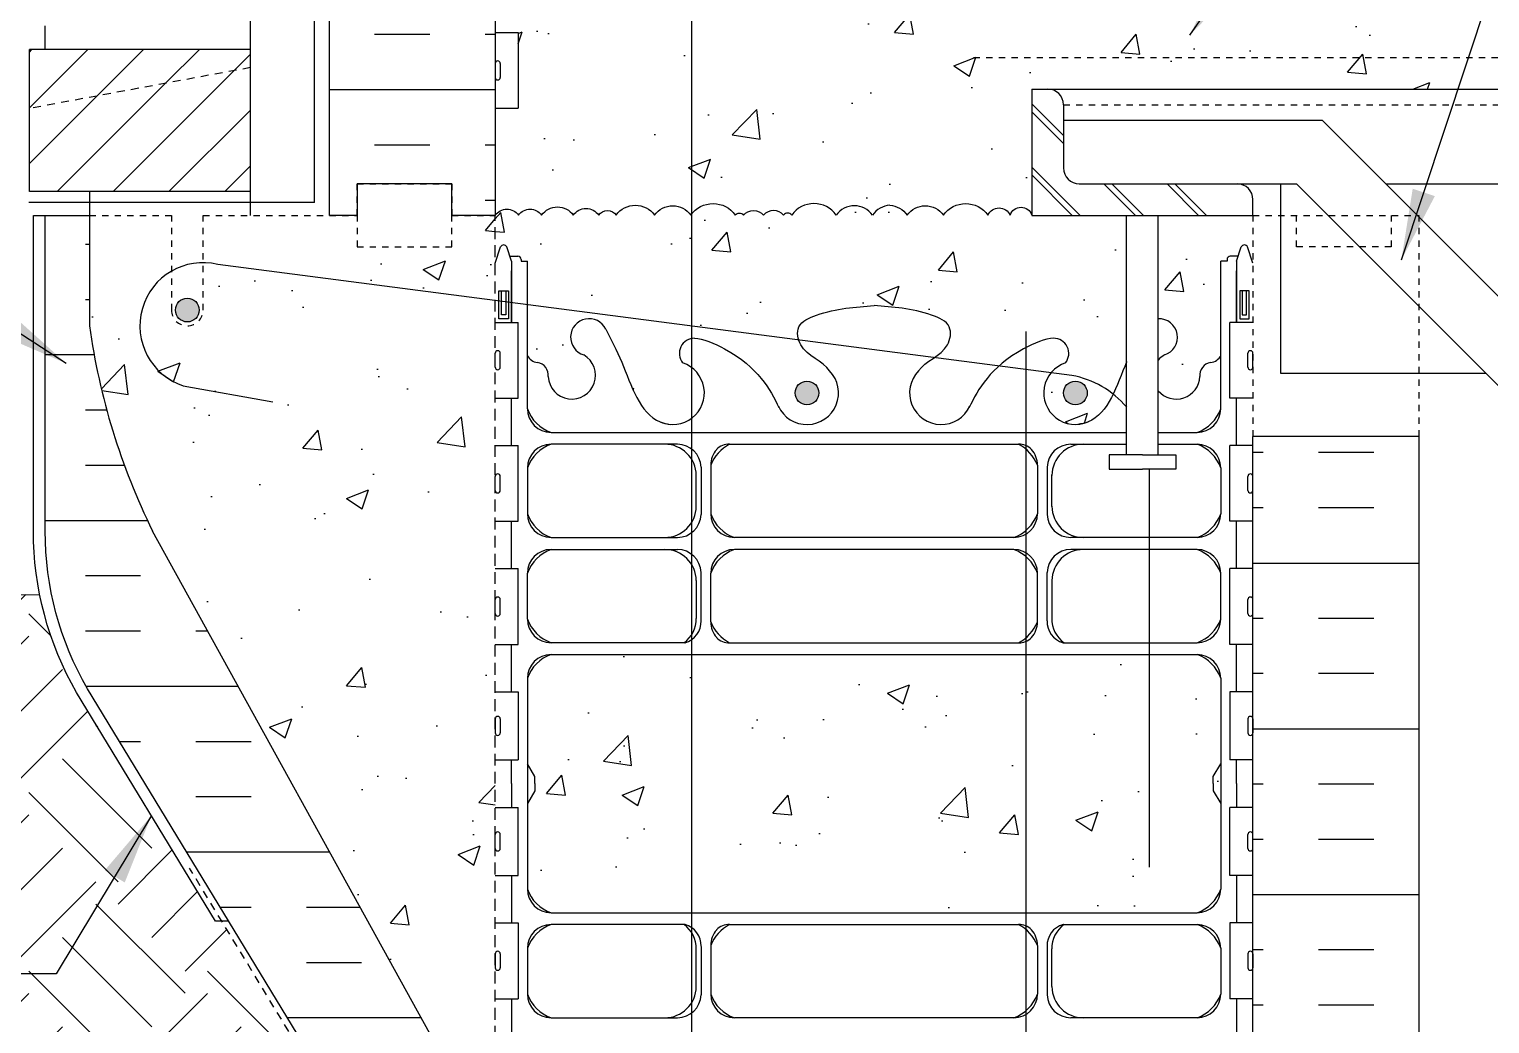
# Model space of a CAD drawing. Header units: inches. Extents: x 56 to 174, y 53 to 139.
# Drawn here: x 128.37 to 151.5, y 93.99 to 109.74 of the extents above; entities that cross this region are included whole.
import ezdxf

# ---------------------------------------------------------------- set-up
doc = ezdxf.new("R2010")
doc.units = ezdxf.units.IN
doc.header["$LTSCALE"] = 0.5
doc.header["$MEASUREMENT"] = 0
doc.linetypes.add('DASHED2', pattern=[0.375, 0.25, -0.125])
doc.linetypes.add('HIDDEN2', pattern=[0.1875, 0.125, -0.0625])
for name, color, linetype in [('HATCH', 12, 'Continuous'), ('Hidden2', 12, 'HIDDEN2'), ('line25', 2, 'Continuous'), ('LINE3', 3, 'Continuous'), ('LINE50', 5, 'Continuous'), ('LINE9', 9, 'Continuous'), ('TEXT', 4, 'Continuous'), ('Web_Edge', 9, 'Continuous')]:
    doc.layers.add(name, color=color, linetype=linetype)
doc.styles.add('DIM', font='romans.shx', dxfattribs={"width": 0.7})
doc.dimstyles.new('ext_12', dxfattribs={"dimscale": 12, "dimtxt": 0.09375, "dimasz": 0.09375, "dimexe": 0.09375, "dimexo": 0.0625, "dimgap": 0.0625, "dimtad": 1, "dimdec": 1, "dimzin": 3, "dimdsep": 46, "dimlunit": 4, "dimtxsty": 'DIM', "dimcen": 0.09, "dimdle": 0.09375, "dimclrt": 4, "dimadec": 0, "dimazin": 0, "dimtfac": 1, "dimtdec": 1, "dimtmove": 2, "dimatfit": 3, "dimfxl": 1, "dimfrac": 2, "dimtolj": 1, "dimtzin": 0, "dimarcsym": 0})
pattern_1 = [(45, (64.6458, -86.0567), (-0.4419417, 0.4419417), [])]

msp = doc.modelspace()

# ---------------------------------------------------------------- hatches: boundary and pattern name
at = {"layer": 'HATCH'}
h = msp.add_hatch(dxfattribs=at)
h.set_pattern_fill('AR-CONC', color=256, scale=0.5)
h.paths.add_polyline_path([(147.753, 133.788), (140.628, 133.788), (139.628, 134.788), (139.628, 132.788), (138.628, 133.788), (135.753, 133.788), (135.753, 130.981, 0.088416), (135.899, 130.883), (135.989, 130.883), (135.989, 130.842, -0.249069), (136.099, 130.634), (136.099, 130.567, -0.414214), (136.037, 130.504), (135.989, 130.504), (135.989, 130.434), (136.094, 130.434, -0.168672), (136.28, 130.285, 0.17445), (136.688, 129.989), (138.268, 129.636, 0.054974), (138.595, 129.6), (141.753, 129.6), (144.911, 129.6, 0.054974), (145.238, 129.636), (146.819, 129.989, 0.17445), (147.226, 130.285, -0.168672), (147.412, 130.434), (147.517, 130.434), (147.517, 130.504), (147.47, 130.504, -0.414214), (147.407, 130.567), (147.407, 130.634, -0.249069), (147.517, 130.842), (147.517, 130.883), (147.607, 130.883, 0.088416), (147.753, 130.981)])
h.paths.add_polyline_path([(144.253, 108.788), (144.503, 108.788), (172.819, 108.788), (172.819, 110.038), (147.753, 110.038), (147.753, 110.198, 0.223776), (147.479, 110.041, 0.520567), (146.904, 110.041, 0.520567), (146.2, 110.041, 0.520567), (146.07, 110.041, 0.458369), (145.753, 110.041, 0.458369), (145.436, 110.041, 0.520567), (145.306, 110.041, 0.520567), (144.602, 110.041, 0.520567), (144.027, 110.041, 0.803885), (143.753, 110.041, 0.458369), (143.436, 110.041, 0.520567), (143.306, 110.041, 0.520567), (142.602, 110.041, 0.520567), (142.027, 110.041, 0.520567), (141.42, 110.041, 0.520567), (141.145, 110.041, 0.520567), (140.74, 110.041, 0.520567), (140.238, 110.041, 0.520567), (139.874, 110.041, 0.516464), (139.505, 110.04, 0.460455), (139.186, 110.041, 0.520567), (139.057, 110.041, 0.520567), (138.353, 110.041, 0.520567), (137.778, 110.041, 0.520567), (137.171, 110.041, 0.520567), (136.895, 110.041, 0.520567), (136.491, 110.041, 0.520567), (135.989, 110.041, 0.31015), (135.753, 110.129), (135.753, 109.683), (136.118, 109.683), (136.118, 108.483), (135.753, 108.483), (135.753, 106.788, -0.518752), (136.123, 106.791, -0.520567), (136.488, 106.791, -0.520567), (136.99, 106.791, -0.520567), (137.394, 106.791, -0.520567), (137.67, 106.791, -0.520567), (138.277, 106.791, -0.520567), (138.852, 106.791, -0.520567), (139.556, 106.791, -0.520567), (139.685, 106.791, -0.458369), (140.003, 106.791, -0.458369), (140.32, 106.791, -0.520567), (140.449, 106.791, -0.520567), (141.154, 106.791, -0.520567), (141.728, 106.791, -0.223776), (142.003, 106.948, -0.223776), (142.277, 106.791, -0.520567), (142.852, 106.791, -0.520567), (143.556, 106.791, -0.655895), (143.907, 106.791, -0.728335), (144.253, 106.791)])
h.paths.add_polyline_path([(135.753, 106.788), (135.066, 106.788), (135.066, 106.288), (133.566, 106.288), (133.566, 106.788), (133.128, 106.788), (131.128, 106.788), (131.128, 105.288, -1), (130.628, 105.288), (130.628, 106.788), (129.328, 106.788), (129.328, 106.788), (129.328, 105.038, 0.079579), (130.328, 101.788), (135.503, 92.413), (135.503, 92.038), (135.753, 92.038)])
h.paths.add_polyline_path([(141.956, 80.788), (141.978, 80.766), (141.978, 80.788), (142.978, 79.788), (147.753, 79.788), (147.753, 82.596, 0.088416), (147.607, 82.693), (147.517, 82.693), (147.517, 82.735, -0.249069), (147.407, 82.942), (147.407, 83.01, -0.414214), (147.47, 83.072), (147.517, 83.072), (147.517, 83.142), (147.412, 83.142, -0.168672), (147.226, 83.292, 0.17445), (146.819, 83.588), (145.238, 83.941, 0.054974), (144.911, 83.977), (141.753, 83.977), (138.595, 83.977, 0.054974), (138.268, 83.941), (136.688, 83.588, 0.17445), (136.28, 83.292, -0.168672), (136.094, 83.142), (135.989, 83.142), (135.989, 83.072), (136.037, 83.072, -0.414214), (136.099, 83.01), (136.099, 82.942, -0.249069), (135.989, 82.735), (135.989, 82.693), (135.899, 82.693, 0.088416), (135.753, 82.596), (135.753, 79.788), (140.978, 79.788), (141.956, 78.811)])
edge = h.paths.add_edge_path()
edge.add_line((147.753, 89.548), (147.674, 89.306))
edge.add_arc((147.618, 89.314), 0.0567, 208.0725, 351.9515, ccw=False)
edge.add_line((147.568, 89.287), (147.519, 89.437))
edge.add_line((147.519, 89.437), (147.393, 89.437))
edge.add_arc((147.393, 89.487), 0.05, 180, 270, ccw=False)
edge.add_line((147.343, 89.487), (147.343, 89.517))
edge.add_line((147.343, 89.517), (147.243, 89.517))
edge.add_line((147.243, 89.517), (147.243, 91.006))
edge.add_arc((147.069, 90.93), 0.19, 23.6297, 81.5172)
edge.add_arc((147.112, 91.318), 0.2, 172.8929, 265.5899, ccw=False)
edge.add_arc((146.539, 91.324), 0.375, 2.9237, 239.8675)
edge.add_arc((146.265, 90.719), 0.293, -151.2645, 73.0731, ccw=False)
edge.add_spline(control_points=[(146.001, 90.591), (145.915, 90.758), (145.662, 91.248), (145.468, 91.929), (145.142, 92.059)], knot_values=[0, 0, 0, 0, 0.579211, 1.703896, 1.703896, 1.703896, 1.703896], degree=3, periodic=0)
edge.add_spline(control_points=[(145.142, 92.059), (145.093, 92.079), (145.038, 92.091), (144.982, 92.1)], knot_values=[1.703896, 1.703896, 1.703896, 1.703896, 1.875321, 1.875321, 1.875321, 1.875321], degree=3, periodic=0)
edge.add_arc((144.941, 91.602), 0.5, 85.2926, 251.7937)
edge.add_arc((144.594, 90.977), 0.242, -90, 38.2327, ccw=False)
edge.add_spline(control_points=[(144.594, 90.735), (144.473, 90.733), (143.654, 91.084), (143.409, 91.531), (143.269, 91.811)], knot_values=[0.038125, 0.038125, 0.038125, 0.038125, 0.320663, 1.237398, 1.237398, 1.237398, 1.237398], degree=3, periodic=0)
edge.add_spline(control_points=[(143.26, 91.83), (143.263, 91.824), (143.266, 91.818), (143.269, 91.811)], knot_values=[1.237398, 1.237398, 1.237398, 1.237398, 1.258119, 1.258119, 1.258119, 1.258119], degree=3, periodic=0)
edge.add_arc((142.816, 91.602), 0.5, 28.0183, 224.1875)
edge.add_spline(control_points=[(142.457, 91.253), (142.565, 91.09), (142.925, 90.999), (143.001, 90.504), (142.453, 90.268), (142.049, 90.24), (141.753, 90.219)], knot_values=[0.229407, 0.229407, 0.229407, 0.229407, 0.844432, 1.128849, 1.464331, 2.389004, 2.389004, 2.389004, 2.389004], degree=3, periodic=0)
edge.add_spline(control_points=[(141.753, 90.219), (141.457, 90.24), (141.053, 90.268), (140.505, 90.504), (140.582, 90.999), (140.942, 91.09), (141.049, 91.253)], knot_values=[0.229407, 0.229407, 0.229407, 0.229407, 1.15408, 1.489562, 1.773979, 2.389004, 2.389004, 2.389004, 2.389004], degree=3, periodic=0)
edge.add_arc((140.691, 91.602), 0.5, 315.8125, 515.2184)
edge.add_spline(control_points=[(140.246, 91.83), (140.243, 91.824), (140.24, 91.818), (140.237, 91.811)], knot_values=[1.237398, 1.237398, 1.237398, 1.237398, 1.258119, 1.258119, 1.258119, 1.258119], degree=3, periodic=0)
edge.add_spline(control_points=[(140.237, 91.811), (140.097, 91.531), (139.852, 91.084), (139.033, 90.733), (138.912, 90.735)], knot_values=[0.038125, 0.038125, 0.038125, 0.038125, 0.95486, 1.237398, 1.237398, 1.237398, 1.237398], degree=3, periodic=0)
edge.add_arc((138.912, 90.977), 0.242, 141.7673, 270, ccw=False)
edge.add_arc((138.566, 91.602), 0.5, 288.2063, 454.7074)
edge.add_spline(control_points=[(138.525, 92.1), (138.468, 92.091), (138.414, 92.079), (138.364, 92.059)], knot_values=[1.703896, 1.703896, 1.703896, 1.703896, 1.875321, 1.875321, 1.875321, 1.875321], degree=3, periodic=0)
edge.add_spline(control_points=[(138.364, 92.059), (138.038, 91.929), (137.844, 91.248), (137.591, 90.758), (137.505, 90.591)], knot_values=[0, 0, 0, 0, 1.124685, 1.703896, 1.703896, 1.703896, 1.703896], degree=3, periodic=0)
edge.add_arc((137.241, 90.719), 0.293, 106.9269, 334.2016, ccw=False)
edge.add_arc((136.967, 91.324), 0.375, 300.1325, 537.0763)
edge.add_arc((136.394, 91.318), 0.2, -85.5924, 7.1071, ccw=False)
edge.add_arc((136.437, 90.93), 0.19, 98.4841, 156.3684)
edge.add_line((136.263, 91.006), (136.263, 89.517))
edge.add_line((136.263, 89.517), (136.163, 89.517))
edge.add_line((136.163, 89.517), (136.163, 89.487))
edge.add_arc((136.113, 89.487), 0.05, -90, 0, ccw=False)
edge.add_line((136.113, 89.437), (135.987, 89.437))
edge.add_line((135.987, 89.437), (135.944, 89.306))
edge.add_arc((135.888, 89.314), 0.0567, 208.0725, 351.9515, ccw=False)
edge.add_line((135.838, 89.287), (135.753, 89.548))
edge.add_line((135.753, 89.548), (135.753, 88.788))
edge.add_line((135.753, 88.788), (135.753, 86.788))
edge.add_arc((136.099, 87.149), 0.5, 226.2109, 246.4218)
edge.add_line((135.899, 86.691), (135.989, 86.691))
edge.add_line((135.989, 86.691), (135.989, 86.649))
edge.add_arc((135.849, 86.442), 0.25, 0, 55.9442, ccw=False)
edge.add_line((136.099, 86.442), (136.099, 86.375))
edge.add_arc((136.037, 86.375), 0.0625, -90, 0, ccw=False)
edge.add_line((136.037, 86.312), (135.989, 86.312))
edge.add_line((135.989, 86.312), (135.989, 86.242))
edge.add_line((135.989, 86.242), (136.094, 86.242))
edge.add_arc((136.057, 86.592), 0.352, 276.1291, 321.5331)
edge.add_arc((136.434, 86.323), 0.113, -12.1844, 154.0569, ccw=False)
edge.add_arc((136.919, 86.319), 0.375, 182.9237, 419.8675)
edge.add_arc((137.239, 86.912), 0.3, 27.597, 243.9425, ccw=False)
edge.add_spline(control_points=[(137.505, 87.051), (137.591, 86.885), (137.844, 86.394), (138.038, 85.714), (138.364, 85.583)], knot_values=[0, 0, 0, 0, 0.579211, 1.703896, 1.703896, 1.703896, 1.703896], degree=3, periodic=0)
edge.add_spline(control_points=[(138.364, 85.583), (138.414, 85.563), (138.468, 85.551), (138.525, 85.542)], knot_values=[1.703896, 1.703896, 1.703896, 1.703896, 1.875321, 1.875321, 1.875321, 1.875321], degree=3, periodic=0)
edge.add_arc((138.566, 86.041), 0.5, 265.2926, 431.7937)
edge.add_arc((138.912, 86.665), 0.242, 90, 218.2327, ccw=False)
edge.add_spline(control_points=[(138.912, 86.907), (139.033, 86.909), (139.852, 86.558), (140.097, 86.111), (140.237, 85.831)], knot_values=[0.038125, 0.038125, 0.038125, 0.038125, 0.320663, 1.237398, 1.237398, 1.237398, 1.237398], degree=3, periodic=0)
edge.add_spline(control_points=[(140.246, 85.812), (140.243, 85.818), (140.24, 85.824), (140.237, 85.831)], knot_values=[1.237398, 1.237398, 1.237398, 1.237398, 1.258119, 1.258119, 1.258119, 1.258119], degree=3, periodic=0)
edge.add_arc((140.691, 86.041), 0.5, 208.0183, 404.1875)
edge.add_spline(control_points=[(141.049, 86.389), (140.942, 86.552), (140.582, 86.643), (140.505, 87.138), (141.053, 87.374), (141.457, 87.403), (141.753, 87.424)], knot_values=[0.229407, 0.229407, 0.229407, 0.229407, 0.844432, 1.128849, 1.464331, 2.389004, 2.389004, 2.389004, 2.389004], degree=3, periodic=0)
edge.add_spline(control_points=[(141.753, 87.424), (142.049, 87.403), (142.453, 87.374), (143.001, 87.138), (142.925, 86.643), (142.565, 86.552), (142.457, 86.389)], knot_values=[0.229407, 0.229407, 0.229407, 0.229407, 1.15408, 1.489562, 1.773979, 2.389004, 2.389004, 2.389004, 2.389004], degree=3, periodic=0)
edge.add_arc((142.816, 86.041), 0.5, 135.8125, 335.2184)
edge.add_spline(control_points=[(143.26, 85.812), (143.263, 85.818), (143.266, 85.824), (143.269, 85.831)], knot_values=[1.237398, 1.237398, 1.237398, 1.237398, 1.258119, 1.258119, 1.258119, 1.258119], degree=3, periodic=0)
edge.add_spline(control_points=[(143.269, 85.831), (143.409, 86.111), (143.654, 86.558), (144.473, 86.909), (144.594, 86.907)], knot_values=[0.038125, 0.038125, 0.038125, 0.038125, 0.95486, 1.237398, 1.237398, 1.237398, 1.237398], degree=3, periodic=0)
edge.add_arc((144.594, 86.665), 0.242, -38.2327, 90, ccw=False)
edge.add_arc((144.941, 86.041), 0.5, 108.2063, 274.7074)
edge.add_spline(control_points=[(144.982, 85.542), (145.038, 85.551), (145.093, 85.563), (145.142, 85.583)], knot_values=[1.703896, 1.703896, 1.703896, 1.703896, 1.875321, 1.875321, 1.875321, 1.875321], degree=3, periodic=0)
edge.add_spline(control_points=[(145.142, 85.583), (145.468, 85.714), (145.662, 86.394), (145.915, 86.885), (146.001, 87.051)], knot_values=[0, 0, 0, 0, 1.124685, 1.703896, 1.703896, 1.703896, 1.703896], degree=3, periodic=0)
edge.add_arc((146.267, 86.912), 0.3, -63.9425, 153.0631, ccw=False)
edge.add_arc((146.587, 86.319), 0.375, 120.1325, 357.0763)
edge.add_arc((147.072, 86.323), 0.113, 25.9431, 192.1844, ccw=False)
edge.add_arc((147.45, 86.592), 0.352, 218.4669, 263.8709)
edge.add_line((147.412, 86.242), (147.517, 86.242))
edge.add_line((147.517, 86.242), (147.517, 86.312))
edge.add_line((147.517, 86.312), (147.47, 86.312))
edge.add_arc((147.47, 86.375), 0.0625, 180, 270, ccw=False)
edge.add_line((147.407, 86.375), (147.407, 86.442))
edge.add_arc((147.657, 86.442), 0.25, 124.0558, 180, ccw=False)
edge.add_line((147.517, 86.649), (147.517, 86.691))
edge.add_line((147.517, 86.691), (147.607, 86.691))
edge.add_arc((147.407, 87.149), 0.5, 293.5782, 313.7891)
edge.add_line((147.753, 86.788), (147.753, 88.788))
edge.add_line((147.753, 88.788), (147.753, 89.548))
h = msp.add_hatch(dxfattribs=at)
h.set_pattern_fill('INSUL', color=256, scale=7, style=0)
h.set_pattern_definition([(0, (-2790.4085, -290.2212), (0, 2.625), []), (0, (-2790.4085, -289.3462), (0, 2.625), [0.875, -0.875]), (0, (-2790.4085, -288.4712), (0, 2.625), [0.875, -0.875])])
h.paths.add_polyline_path([(133.128, 106.788), (133.566, 106.788), (133.566, 107.288), (135.066, 107.288), (135.066, 106.788), (135.753, 106.788), (135.753, 124.788), (135.066, 124.788), (135.066, 125.288), (133.566, 125.288), (133.566, 124.788), (133.128, 124.788)])
h = msp.add_hatch(dxfattribs=at)
h.set_pattern_fill('ANSI31', color=256, scale=5, style=0)
h.set_pattern_definition(pattern_1)
h.paths.add_polyline_path([(131.878, 109.128), (131.878, 109.413), (128.378, 109.413), (128.378, 108.48)])
h = msp.add_hatch(dxfattribs=at)
h.set_pattern_fill('ANSI31', color=256, scale=5, style=0)
h.set_pattern_definition(pattern_1)
h.paths.add_polyline_path([(131.878, 107.163), (131.878, 109.128), (128.378, 108.48), (128.378, 107.163)])
h = msp.add_hatch(dxfattribs=at)
h.set_pattern_fill('AR-CONC', color=256, scale=0.5)
edge = h.paths.add_edge_path()
edge.add_line((145.753, 106.788), (144.253, 106.788))
edge.add_line((144.253, 106.788), (144.253, 106.791))
edge.add_arc((144.08, 106.735), 0.182, 17.8657, 162.1343)
edge.add_arc((143.731, 106.715), 0.191, 23.4787, 156.5213)
edge.add_arc((143.204, 106.544), 0.43, 35, 145)
edge.add_arc((142.564, 106.59), 0.351, 35, 145)
edge.add_arc((141.973, 106.578), 0.371, 35, 85.4544)
edge.add_arc((142.032, 106.578), 0.371, 94.5456, 145)
edge.add_arc((141.441, 106.59), 0.351, 35, 145)
edge.add_arc((140.801, 106.544), 0.43, 35, 145)
edge.add_arc((140.385, 106.745), 0.0791, 35, 145)
edge.add_arc((140.161, 106.654), 0.209, 40.7495, 139.2505)
edge.add_arc((139.844, 106.654), 0.209, 40.7495, 139.2505)
edge.add_arc((139.621, 106.745), 0.0791, 35, 145)
edge.add_arc((139.204, 106.544), 0.43, 35, 145)
edge.add_arc((138.564, 106.59), 0.351, 35, 145)
edge.add_arc((137.973, 106.578), 0.371, 35, 145)
edge.add_arc((137.532, 106.694), 0.168, 35, 145)
edge.add_arc((137.192, 106.649), 0.247, 35, 145)
edge.add_arc((136.739, 106.615), 0.306, 35, 145)
edge.add_arc((136.306, 106.663), 0.222, 35, 145)
edge.add_arc((135.939, 106.659), 0.226, 35.5405, 145.2129)
edge.add_line((135.753, 106.788), (135.753, 106.029))
edge.add_line((135.753, 106.029), (135.838, 106.29))
edge.add_arc((135.888, 106.263), 0.0567, 28.0725, 151.9275, ccw=False)
edge.add_line((135.938, 106.29), (135.987, 106.14))
edge.add_line((135.987, 106.14), (136.113, 106.14))
edge.add_arc((136.113, 106.09), 0.05, 0, 90, ccw=False)
edge.add_line((136.163, 106.09), (136.163, 106.06))
edge.add_line((136.163, 106.06), (136.263, 106.06))
edge.add_line((136.263, 106.06), (136.263, 104.57))
edge.add_arc((136.437, 104.647), 0.19, 203.6316, 265.6964)
edge.add_arc((136.394, 104.259), 0.2, -7.1071, 81.62, ccw=False)
edge.add_arc((136.967, 104.253), 0.375, 182.9237, 419.8675)
edge.add_arc((137.241, 104.858), 0.293, 25.7984, 253.0731, ccw=False)
edge.add_spline(control_points=[(137.505, 104.986), (137.591, 104.819), (137.844, 104.329), (138.038, 103.648), (138.364, 103.518)], knot_values=[0, 0, 0, 0, 0.579211, 1.703896, 1.703896, 1.703896, 1.703896], degree=3, periodic=0)
edge.add_spline(control_points=[(138.364, 103.518), (138.414, 103.498), (138.468, 103.485), (138.525, 103.477)], knot_values=[1.703896, 1.703896, 1.703896, 1.703896, 1.875321, 1.875321, 1.875321, 1.875321], degree=3, periodic=0)
edge.add_arc((138.566, 103.975), 0.5, 265.2926, 431.7937)
edge.add_arc((138.912, 104.6), 0.242, 90, 218.2327, ccw=False)
edge.add_spline(control_points=[(138.912, 104.842), (139.033, 104.844), (139.852, 104.492), (140.097, 104.045), (140.237, 103.765)], knot_values=[0.038125, 0.038125, 0.038125, 0.038125, 0.320663, 1.237398, 1.237398, 1.237398, 1.237398], degree=3, periodic=0)
edge.add_arc((140.691, 103.975), 0.5, 204.819, 404.1875)
edge.add_spline(control_points=[(141.049, 104.324), (140.942, 104.487), (140.582, 104.577), (140.505, 105.073), (141.053, 105.309), (141.457, 105.337), (141.753, 105.358)], knot_values=[0.229407, 0.229407, 0.229407, 0.229407, 0.844432, 1.128849, 1.464331, 2.389004, 2.389004, 2.389004, 2.389004], degree=3, periodic=0)
edge.add_spline(control_points=[(141.753, 105.358), (142.049, 105.337), (142.453, 105.309), (143.001, 105.073), (142.925, 104.577), (142.565, 104.487), (142.457, 104.324)], knot_values=[0.229407, 0.229407, 0.229407, 0.229407, 1.15408, 1.489562, 1.773979, 2.389004, 2.389004, 2.389004, 2.389004], degree=3, periodic=0)
edge.add_arc((142.816, 103.975), 0.5, 135.8125, 335.181)
edge.add_spline(control_points=[(143.269, 103.765), (143.409, 104.045), (143.654, 104.492), (144.473, 104.844), (144.594, 104.842)], knot_values=[0.038125, 0.038125, 0.038125, 0.038125, 0.95486, 1.237398, 1.237398, 1.237398, 1.237398], degree=3, periodic=0)
edge.add_arc((144.594, 104.6), 0.242, -38.2327, 90, ccw=False)
edge.add_arc((144.941, 103.975), 0.5, 108.2063, 274.7074)
edge.add_spline(control_points=[(144.982, 103.477), (145.038, 103.485), (145.093, 103.498), (145.142, 103.518)], knot_values=[1.703896, 1.703896, 1.703896, 1.703896, 1.875321, 1.875321, 1.875321, 1.875321], degree=3, periodic=0)
edge.add_spline(control_points=[(145.142, 103.518), (145.468, 103.648), (145.597, 104.1), (145.752, 104.469), (145.753, 104.471)], knot_values=[0.571966, 0.571966, 0.571966, 0.571966, 1.696651, 1.703896, 1.703896, 1.703896, 1.703896], degree=3, periodic=0)
edge.add_line((145.753, 104.471), (145.753, 106.788))
h.paths.add_polyline_path([(147.243, 106.06), (147.343, 106.06), (147.343, 106.09, -0.414214), (147.393, 106.14), (147.519, 106.14), (147.568, 106.29, -0.6), (147.668, 106.29), (147.753, 106.029), (147.753, 106.788), (146.253, 106.788), (146.253, 105.151, -0.880738), (146.351, 104.577, 0.085589), (146.253, 104.496), (146.253, 104.011, 0.67945), (146.914, 104.234, -0.407728), (147.083, 104.457, 0.277626), (147.243, 104.57)])
h = msp.add_hatch(dxfattribs=at)
h.set_pattern_fill('INSUL', color=256, scale=7, style=0)
h.set_pattern_definition([(0, (-2866.7377, -333.794), (0, 2.625), []), (0, (-2866.7377, -332.919), (0, 2.625), [0.875, -0.875]), (0, (-2866.7377, -332.044), (0, 2.625), [0.875, -0.875])])
h.paths.add_polyline_path([(130.328, 101.788, -0.079579), (129.328, 105.038), (129.328, 106.788), (128.628, 106.788), (128.628, 101.788, 0.131652), (129.298, 99.288), (133.036, 93.138, -0.10438), (133.128, 92.663), (133.128, 88.788), (133.566, 88.788), (133.566, 89.288), (135.066, 89.288), (135.066, 88.788), (135.753, 88.788), (135.753, 92.038), (135.503, 92.038), (135.503, 92.413)])
h = msp.add_hatch(dxfattribs=at)
h.set_pattern_fill('INSUL', color=256, scale=7, style=0)
h.set_pattern_definition([(180, (3073.9147, -308.2212), (0, 2.625), []), (180, (3073.9147, -307.3462), (0, 2.625), [0.875, -0.875]), (180, (3073.9147, -306.4712), (0, 2.625), [0.875, -0.875])])
h.paths.add_polyline_path([(150.378, 103.288), (147.753, 103.288), (147.753, 88.788), (148.441, 88.788), (148.441, 89.288), (149.941, 89.288), (149.941, 88.788), (150.378, 88.788)])
h = msp.add_hatch(dxfattribs=at)
h.set_pattern_fill('EARTH', color=256, scale=8, angle=45, style=0)
h.set_pattern_definition([(45, (79.9312, 1.4814), (2e-16, 2.828427), [2, -2]), (45, (79.4008, 2.0118), (2e-16, 2.828427), [2, -2]), (45, (78.8705, 2.542), (2e-16, 2.828427), [2, -2]), (135, (78.8705, 2.8956), (-2.828427, 4e-16), [2, -2]), (135, (79.4008, 3.426), (-2.828427, 4e-16), [2, -2]), (135, (79.9312, 3.9563), (-2.828427, 4e-16), [2, -2])])
edge = h.paths.add_edge_path()
edge.add_line((127.642, 93.217), (123.799, 93.217))
edge.add_arc((51.074, 35.529), 92.828, 36.91864, 38.42254, ccw=False)
edge.add_line((125.288, 91.289), (129.017, 91.289))
edge.add_line((129.017, 91.289), (129.017, 89.405))
edge.add_line((129.017, 89.405), (126.667, 89.405))
edge.add_arc((51.074, 35.529), 92.828, 28.47594, 35.47782, ccw=False)
edge.add_line((132.671, 79.788), (133.034, 79.788))
edge.add_line((133.034, 79.788), (133.034, 92.664))
edge.add_arc((131.957, 92.683), 1.078, 359.0177, 382.5353)
edge.add_line((132.952, 93.096), (131.422, 95.613))
edge.add_line((131.422, 95.613), (131.325, 95.613))
edge.add_line((131.325, 95.613), (129.126, 99.231))
edge.add_arc((133.554, 101.788), 5.113, 191.3161, 210.0144, ccw=False)
edge.add_line((128.54, 100.785), (117.287, 100.588))
edge.add_arc((51.074, 35.529), 92.828, 40.3811, 44.49623, ccw=False)
edge.add_line((121.785, 95.669), (127.642, 95.669))
edge.add_line((127.642, 95.669), (127.642, 93.217))
h = msp.add_hatch(dxfattribs=at)
h.set_pattern_fill('AR-CONC', color=256, scale=0.5)
h.set_pattern_definition([(50, (-22.0562, -18), (3.5863, -0.31376), [0.375, -4.125]), (355, (-22.0562, -18), (-0.693757, 3.76096), [0.3, -3.3]), (100.4514, (-21.7574, -18.026), (2.892544, 3.4472), [0.3187, -3.50571]), (46.1842, (-22.0562, -17), (5.33621, -0.8276), [0.5625, -6.1875]), (96.6356, (-21.6115, -17.069), (4.67331, 4.87059), [0.47805, -5.25857]), (351.1842, (-22.056, -17), (4.67331, 4.8706), [0.45, -4.95]), (21, (-21.5562, -17.25), (2.984535, -2.013094), [0.375, -4.125]), (326, (-21.5562, -17.25), (1.216577, 3.62575), [0.3, -3.3]), (71.4514, (-21.3075, -17.4178), (4.20111, 1.612656), [0.3187, -3.50571]), (37.5, (-22.0562, -18), (0.060799, 1.664469), [0, -3.26, 0, -3.35, 0, -3.3125]), (7.5, (-22.0562, -18), (1.315348, 1.972059), [0, -1.91, 0, -3.185, 0, -1.2625]), (327.5, (-23.1712, -18), (2.669112, -0.112774), [0, -1.25, 0, -3.9, 0, -5.175]), (317.5, (-23.6712, -18), (2.91593, 0.500525), [0, -1.625, 0, -2.59, 0, -3.675])])
h.paths.add_polyline_path([(147.243, 99.457, 0.414203), (146.868, 99.832), (136.638, 99.832, 0.414214), (136.263, 99.457), (136.263, 96.119, 0.414203), (136.638, 95.744), (146.868, 95.744, 0.414225), (147.243, 96.119)])
at = {"layer": 'LINE3'}
for points in [[(130.691, 105.288, 1), (131.066, 105.288, 1)], [(140.503, 103.975, 1), (140.878, 103.975, 1)], [(144.753, 103.975, 1), (145.128, 103.975, 1)]]:
    msp.add_hatch(color=256, dxfattribs=at).paths.add_polyline_path(points)

# ---------------------------------------------------------------- linework, layer by layer
at = {"layer": 'HATCH'}
for p, q in [((144.253, 108.552), (144.753, 108.052)), ((144.253, 108.427), (144.753, 107.927)), ((144.253, 107.552), (145.017, 106.788)), ((144.253, 107.427), (144.892, 106.788)), ((145.392, 107.288), (145.892, 106.788)), ((145.517, 107.288), (146.017, 106.788)), ((146.392, 107.288), (146.892, 106.788)), ((146.517, 107.288), (147.017, 106.788))]:
    msp.add_line(p, q, dxfattribs=at)
for points in [[(135.753, 106.788, -0.518752), (136.123, 106.791, -0.520567), (136.488, 106.791, -0.520567), (136.99, 106.791, -0.520567), (137.394, 106.791, -0.520567), (137.67, 106.791, -0.520567), (138.277, 106.791, -0.520567), (138.852, 106.791, -0.520567), (139.556, 106.791, -0.520567), (139.685, 106.791, -0.458369), (140.003, 106.791)], [(142.003, 106.948, 0.223776), (141.728, 106.791, 0.520567), (141.154, 106.791, 0.520567), (140.449, 106.791, 0.520567), (140.32, 106.791, 0.458369), (140.003, 106.791)], [(142.003, 106.948, -0.223776), (142.277, 106.791, -0.520567), (142.852, 106.791, -0.520567), (143.556, 106.791, -0.655895), (143.907, 106.791, -0.728335), (144.253, 106.791)]]:
    msp.add_lwpolyline(points, format="xyb", dxfattribs=at)
at = {"layer": 'Hidden2', "linetype": 'HIDDEN2'}
for p, q in [((143.328, 109.288), (172.819, 109.288)), ((144.753, 108.538), (172.819, 108.538))]:
    msp.add_line(p, q, dxfattribs=at)
at = {"layer": 'Hidden2'}
for p, q in [((129.328, 106.788), (130.628, 106.788)), ((130.628, 106.788), (130.628, 105.288)), ((131.128, 105.288), (131.128, 106.788)), ((131.128, 106.788), (133.128, 106.788)), ((147.753, 106.788), (150.378, 106.788)), ((147.753, 106.788), (147.753, 103.288)), ((150.378, 106.788), (150.378, 103.288))]:
    msp.add_line(p, q, dxfattribs=at)
at = {"layer": 'Hidden2', "ltscale": 3}
msp.add_line((135.753, 92.038), (135.753, 106.788), dxfattribs=at)
at = {"layer": 'Hidden2'}
msp.add_lwpolyline([(133.128, 106.788), (133.566, 106.788), (133.566, 107.288), (135.066, 107.288), (135.066, 106.788), (135.753, 106.788)], dxfattribs=at)
at = {"layer": 'Hidden2', "linetype": 'DASHED2', "ltscale": 0.15}
msp.add_lwpolyline([(149.941, 106.788), (149.941, 106.788), (149.941, 106.288), (148.441, 106.288), (148.441, 106.788), (148.441, 106.788)], dxfattribs=at)
at = {"layer": 'Hidden2'}
msp.add_arc((130.878, 105.288), 0.25, 180, 0, dxfattribs=at)
msp.add_arc((130.878, 105.288), 0.25, 180, 0, dxfattribs=at)
at = {"layer": 'line25'}
for p, q in [((131.878, 106.788), (131.878, 127.913)), ((135.753, 124.788), (135.753, 106.788)), ((128.628, 109.413), (128.628, 109.788)), ((135.753, 109.683), (136.118, 109.683)), ((136.118, 109.683), (136.118, 108.483)), ((131.878, 109.413), (128.378, 109.413)), ((128.378, 107.163), (128.378, 109.413)), ((135.753, 109.193), (135.753, 108.973)), ((135.793, 109.233), (135.793, 109.233)), ((135.833, 109.193), (135.833, 108.973)), ((135.753, 109.138), (135.753, 109.138)), ((135.753, 109.028), (135.753, 109.028)), ((135.793, 108.933), (135.793, 108.933)), ((144.253, 108.788), (144.253, 106.788)), ((144.253, 108.788), (144.503, 108.788)), ((135.753, 108.483), (136.118, 108.483)), ((144.753, 108.538), (144.753, 107.538)), ((131.878, 107.163), (128.378, 107.163)), ((129.328, 107.163), (129.328, 106.788)), ((145.003, 107.288), (147.503, 107.288)), ((147.753, 106.788), (147.753, 107.038)), ((129.328, 106.788), (129.328, 105.038)), ((144.253, 106.788), (147.753, 106.788)), ((145.753, 102.996), (145.753, 106.788)), ((146.253, 102.996), (146.253, 106.788)), ((135.753, 105.093), (136.118, 105.093)), ((136.118, 103.893), (136.118, 105.093)), ((147.753, 105.093), (147.388, 105.093)), ((147.388, 103.893), (147.388, 105.093)), ((135.753, 104.383), (135.753, 104.603)), ((135.753, 104.548), (135.753, 104.548)), ((135.793, 104.643), (135.793, 104.643)), ((135.833, 104.383), (135.833, 104.603)), ((147.673, 104.383), (147.673, 104.603)), ((147.713, 104.643), (147.713, 104.643)), ((147.753, 104.383), (147.753, 104.603)), ((147.753, 104.548), (147.753, 104.548)), ((135.753, 104.438), (135.753, 104.438)), ((135.793, 104.343), (135.793, 104.343)), ((147.713, 104.343), (147.713, 104.343)), ((147.753, 104.438), (147.753, 104.438)), ((135.753, 103.893), (136.118, 103.893)), ((147.753, 103.893), (147.388, 103.893)), ((147.753, 88.788), (147.753, 103.288)), ((150.378, 103.288), (147.753, 103.288)), ((135.753, 103.143), (136.118, 103.143)), ((136.118, 101.943), (136.118, 103.143)), ((147.753, 103.143), (147.388, 103.143)), ((147.388, 101.943), (147.388, 103.143)), ((135.793, 102.693), (135.793, 102.693)), ((147.713, 102.693), (147.713, 102.693)), ((135.753, 102.433), (135.753, 102.653)), ((135.753, 102.598), (135.753, 102.598)), ((135.753, 102.488), (135.753, 102.488)), ((135.833, 102.433), (135.833, 102.653)), ((147.673, 102.433), (147.673, 102.653)), ((147.753, 102.433), (147.753, 102.653)), ((147.753, 102.598), (147.753, 102.598)), ((147.753, 102.488), (147.753, 102.488)), ((135.793, 102.393), (135.793, 102.393)), ((147.713, 102.393), (147.713, 102.393)), ((135.503, 92.413), (130.328, 101.788)), ((135.753, 101.943), (136.118, 101.943)), ((147.753, 101.943), (147.388, 101.943)), ((135.753, 101.193), (136.118, 101.193)), ((136.118, 99.993), (136.118, 101.193)), ((147.753, 101.193), (147.388, 101.193)), ((147.388, 99.993), (147.388, 101.193)), ((135.753, 100.483), (135.753, 100.703)), ((135.753, 100.648), (135.753, 100.648)), ((135.793, 100.743), (135.793, 100.743)), ((135.833, 100.483), (135.833, 100.703)), ((147.673, 100.483), (147.673, 100.703)), ((147.713, 100.743), (147.713, 100.743)), ((147.753, 100.483), (147.753, 100.703)), ((147.753, 100.648), (147.753, 100.648)), ((135.753, 100.538), (135.753, 100.538)), ((135.793, 100.443), (135.793, 100.443)), ((147.713, 100.443), (147.713, 100.443)), ((147.753, 100.538), (147.753, 100.538)), ((135.753, 99.993), (136.118, 99.993)), ((147.753, 99.993), (147.388, 99.993)), ((135.753, 99.243), (136.118, 99.243)), ((136.118, 99.243), (136.118, 98.163)), ((147.753, 99.243), (147.388, 99.243)), ((147.388, 99.243), (147.388, 98.163)), ((135.753, 98.813), (135.753, 98.593)), ((135.793, 98.853), (135.793, 98.853)), ((135.833, 98.813), (135.833, 98.593)), ((147.673, 98.813), (147.673, 98.593)), ((147.713, 98.853), (147.713, 98.853)), ((147.753, 98.813), (147.753, 98.593)), ((135.753, 98.758), (135.753, 98.758)), ((135.753, 98.648), (135.753, 98.648)), ((135.793, 98.553), (135.793, 98.553)), ((147.713, 98.553), (147.713, 98.553)), ((147.753, 98.758), (147.753, 98.758)), ((147.753, 98.648), (147.753, 98.648)), ((135.753, 98.163), (136.118, 98.163)), ((147.753, 98.163), (147.388, 98.163)), ((135.753, 97.413), (136.118, 97.413)), ((136.118, 96.333), (136.118, 97.413)), ((147.753, 97.413), (147.388, 97.413)), ((147.388, 96.333), (147.388, 97.413)), ((135.753, 96.763), (135.753, 96.983)), ((135.753, 96.928), (135.753, 96.928)), ((135.793, 97.023), (135.793, 97.023)), ((135.833, 96.763), (135.833, 96.983)), ((147.673, 96.763), (147.673, 96.983)), ((147.713, 97.023), (147.713, 97.023)), ((147.753, 96.763), (147.753, 96.983)), ((147.753, 96.928), (147.753, 96.928)), ((135.753, 96.818), (135.753, 96.818)), ((135.793, 96.723), (135.793, 96.723)), ((147.713, 96.723), (147.713, 96.723)), ((147.753, 96.818), (147.753, 96.818)), ((135.753, 96.333), (136.118, 96.333)), ((147.753, 96.333), (147.388, 96.333)), ((135.753, 95.583), (136.118, 95.583)), ((136.118, 95.583), (136.118, 94.383)), ((147.753, 95.583), (147.388, 95.583)), ((147.388, 95.583), (147.388, 94.383)), ((135.753, 95.093), (135.753, 94.873)), ((135.793, 95.133), (135.793, 95.133)), ((135.833, 95.093), (135.833, 94.873)), ((147.673, 95.093), (147.673, 94.873)), ((147.713, 95.133), (147.713, 95.133)), ((147.753, 95.093), (147.753, 94.873)), ((135.753, 95.038), (135.753, 95.038)), ((135.753, 94.928), (135.753, 94.928)), ((135.793, 94.833), (135.793, 94.833)), ((147.713, 94.833), (147.713, 94.833)), ((147.753, 95.038), (147.753, 95.038)), ((147.753, 94.928), (147.753, 94.928)), ((135.753, 94.383), (136.118, 94.383)), ((147.753, 94.383), (147.388, 94.383))]:
    msp.add_line(p, q, dxfattribs=at)
for points in [[(146.003, 102.996), (145.474, 102.996), (145.474, 102.769), (146.003, 102.769)], [(146.003, 102.996), (146.532, 102.996), (146.532, 102.769), (146.272, 102.769)], [(146.272, 102.769), (146.003, 102.769)]]:
    msp.add_lwpolyline(points, dxfattribs=at)
for centre, radius, start, end in [((135.793, 109.193), 0.04, 90, 180), ((135.793, 109.193), 0.04, 0, 90), ((135.793, 108.973), 0.04, 180, 270), ((135.793, 108.973), 0.04, 270, 0), ((144.503, 108.538), 0.25, 0, 90), ((145.003, 107.538), 0.25, 180, 270), ((147.503, 107.038), 0.25, 0, 90), ((139.973, 106.535), 10.75, 188.0028, 206.2026), ((135.793, 104.603), 0.04, 90, 180), ((135.793, 104.603), 0.04, 360, 90), ((147.713, 104.603), 0.04, 90, 180), ((147.713, 104.603), 0.04, 0, 90), ((135.793, 104.383), 0.04, 180, 270), ((135.793, 104.383), 0.04, 270, 0), ((147.713, 104.383), 0.04, 180, 270), ((147.713, 104.383), 0.04, 270, 0), ((135.793, 102.653), 0.04, 90, 180), ((135.793, 102.653), 0.04, 360, 90), ((147.713, 102.653), 0.04, 90, 180), ((147.713, 102.653), 0.04, 0, 90), ((135.793, 102.433), 0.04, 180, 270), ((135.793, 102.433), 0.04, 270, 0), ((147.713, 102.433), 0.04, 180, 270), ((147.713, 102.433), 0.04, 270, 0), ((135.793, 100.703), 0.04, 90, 180), ((135.793, 100.703), 0.04, 360, 90), ((147.713, 100.703), 0.04, 90, 180), ((147.713, 100.703), 0.04, 0, 90), ((135.793, 100.483), 0.04, 180, 270), ((135.793, 100.483), 0.04, 270, 0), ((147.713, 100.483), 0.04, 180, 270), ((147.713, 100.483), 0.04, 270, 0), ((135.793, 98.813), 0.04, 90, 180), ((135.793, 98.813), 0.04, 0, 90), ((147.713, 98.813), 0.04, 90, 180), ((147.713, 98.813), 0.04, 360, 90), ((135.793, 98.593), 0.04, 180, 270), ((135.793, 98.593), 0.04, 270, 0), ((147.713, 98.593), 0.04, 180, 270), ((147.713, 98.593), 0.04, 270, 0), ((135.793, 96.983), 0.04, 90, 180), ((135.793, 96.983), 0.04, 360, 90), ((147.713, 96.983), 0.04, 90, 180), ((147.713, 96.983), 0.04, 0, 90), ((135.793, 96.763), 0.04, 180, 270), ((135.793, 96.763), 0.04, 270, 0), ((147.713, 96.763), 0.04, 180, 270), ((147.713, 96.763), 0.04, 270, 0), ((135.793, 95.093), 0.04, 90, 180), ((135.793, 95.093), 0.04, 0, 90), ((147.713, 95.093), 0.04, 90, 180), ((147.713, 95.093), 0.04, 360, 90), ((135.793, 94.873), 0.04, 180, 270), ((135.793, 94.873), 0.04, 270, 0), ((147.713, 94.873), 0.04, 180, 270), ((147.713, 94.873), 0.04, 270, 0)]:
    msp.add_arc(centre, radius, start, end, dxfattribs=at)
at = {"layer": 'LINE3'}
for p, q in [((138.861, 132.243), (138.861, 81.971)), ((144.883, 104.252), (131.36, 106.011)), ((144.157, 104.95), (144.157, 79.788)), ((130.813, 104.089), (132.232, 103.836)), ((146.112, 96.467), (146.112, 102.769))]:
    msp.add_line(p, q, dxfattribs=at)
for centre in [(130.878, 105.288), (140.691, 103.975), (144.941, 103.975)]:
    msp.add_circle(centre, 0.188, dxfattribs=at)
for centre, radius, start, end in [((131.128, 105.038), 1, 76.5845, 251.653), ((144.612, 102.777), 1.5, 40.4579, 79.5785)]:
    msp.add_arc(centre, radius, start, end, dxfattribs=at)
at = {"layer": 'LINE50'}
for p, q in [((133.128, 106.788), (133.128, 124.788)), ((150.378, 103.288), (150.378, 93.288)), ((116.24, 100.57), (128.54, 100.785))]:
    msp.add_line(p, q, dxfattribs=at)
msp.add_lwpolyline([(135.753, 106.788), (135.066, 106.788), (135.066, 107.288), (133.566, 107.288), (133.566, 106.788), (133.128, 106.788)], dxfattribs=at)
msp.add_lwpolyline([(133.128, 88.788), (133.128, 92.663, 0.10438), (133.036, 93.138), (129.298, 99.288, -0.131652), (128.628, 101.788), (128.628, 106.788), (129.328, 106.788)], format="xyb", dxfattribs=at)
at = {"layer": 'LINE9'}
for p, q in [((132.894, 106.992), (132.894, 111.514)), ((144.503, 108.788), (172.819, 108.788)), ((148.855, 108.288), (144.753, 108.288)), ((148.855, 108.288), (161.48, 95.663)), ((147.503, 107.288), (148.441, 107.288)), ((148.191, 107.288), (148.191, 104.288)), ((148.441, 107.288), (160.066, 95.663)), ((149.855, 107.288), (172.819, 107.288)), ((132.894, 106.992), (128.371, 106.992)), ((148.191, 104.288), (151.441, 104.288)), ((131.532, 95.613), (131.325, 95.613))]:
    msp.add_line(p, q, dxfattribs=at)
at = {"layer": 'LINE9', "linetype": 'DASHED2'}
msp.add_line((131.878, 109.128), (128.378, 108.48), dxfattribs=at)
at = {"layer": 'LINE9'}
msp.add_lwpolyline([(131.325, 95.613), (129.126, 99.231, -0.131716), (128.441, 101.788), (128.441, 106.788), (128.628, 106.788)], format="xyb", dxfattribs=at)
at = {"layer": 'LINE9', "linetype": 'DASHED2', "ltscale": 0.15}
for points in [[(133.566, 106.788), (133.566, 106.788), (133.566, 106.288), (135.066, 106.288), (135.066, 106.788), (135.066, 106.788)], [(149.941, 106.788), (149.941, 106.788), (149.941, 106.288), (148.441, 106.288), (148.441, 106.788), (148.441, 106.788)]]:
    msp.add_lwpolyline(points, dxfattribs=at)
at = {"layer": 'LINE9', "linetype": 'DASHED2'}
msp.add_lwpolyline([(133.034, 79.788), (133.034, 92.664, 0.102977), (132.952, 93.096), (130.914, 96.449)], format="xyb", dxfattribs=at)
at = {"layer": 'Web_Edge'}
for p, q in [((135.753, 106.029), (135.838, 106.29)), ((136.013, 106.06), (135.938, 106.29)), ((147.493, 106.06), (147.568, 106.29)), ((147.753, 106.029), (147.668, 106.29)), ((135.987, 106.14), (136.113, 106.14)), ((136.013, 106.06), (136.013, 105.093)), ((136.163, 106.09), (136.163, 106.09)), ((136.163, 106.09), (136.163, 106.06)), ((136.163, 106.06), (136.263, 106.06)), ((136.263, 103.725), (136.263, 106.06)), ((147.343, 106.06), (147.243, 106.06)), ((147.243, 103.725), (147.243, 106.06)), ((147.343, 106.09), (147.343, 106.09)), ((147.343, 106.09), (147.343, 106.06)), ((147.519, 106.14), (147.393, 106.14)), ((147.493, 106.06), (147.493, 105.093)), ((136.638, 103.35), (145.753, 103.35)), ((138.638, 103.163), (136.638, 103.163)), ((139.464, 103.163), (144.076, 103.163)), ((144.868, 103.163), (145.753, 103.163)), ((146.253, 103.35), (146.868, 103.35)), ((146.253, 103.163), (146.868, 103.163)), ((136.263, 102.788), (136.263, 102.062)), ((139.013, 102.801), (139.013, 102.048)), ((139.166, 102.831), (139.166, 102.062)), ((144.341, 102.831), (144.341, 102.062)), ((144.493, 102.801), (144.493, 102.048)), ((147.243, 102.788), (147.243, 102.062)), ((138.938, 102.179), (138.938, 102.677)), ((144.568, 102.179), (144.568, 102.677)), ((136.638, 101.687), (138.638, 101.687)), ((143.966, 101.687), (139.541, 101.687)), ((146.868, 101.687), (144.868, 101.687)), ((136.638, 101.496), (138.638, 101.496)), ((143.966, 101.496), (139.541, 101.496)), ((146.868, 101.496), (144.868, 101.496)), ((136.263, 100.395), (136.263, 101.121)), ((139.013, 100.364), (139.013, 101.134)), ((139.166, 100.351), (139.166, 101.121)), ((144.341, 100.351), (144.341, 101.121)), ((144.493, 100.364), (144.493, 101.134)), ((147.243, 100.395), (147.243, 101.121)), ((138.938, 101.003), (138.938, 100.406)), ((144.568, 101.003), (144.568, 100.406)), ((138.762, 100.02), (136.638, 100.02)), ((139.464, 100.02), (144.076, 100.02)), ((144.745, 100.02), (146.868, 100.02)), ((136.638, 99.832), (146.868, 99.832)), ((136.263, 99.457), (136.263, 96.119)), ((147.243, 99.457), (147.243, 96.119)), ((136.383, 97.901), (136.263, 98.101)), ((136.383, 97.901), (136.263, 98.101)), ((147.123, 97.901), (147.243, 98.101)), ((147.123, 97.901), (147.243, 98.101)), ((136.383, 97.788), (136.383, 97.901)), ((136.383, 97.788), (136.383, 97.901)), ((147.123, 97.788), (147.123, 97.901)), ((147.123, 97.788), (147.123, 97.901)), ((136.383, 97.676), (136.263, 97.476)), ((136.383, 97.676), (136.263, 97.476)), ((136.383, 97.788), (136.383, 97.676)), ((136.383, 97.788), (136.383, 97.676)), ((147.123, 97.788), (147.123, 97.676)), ((147.123, 97.788), (147.123, 97.676)), ((147.123, 97.676), (147.243, 97.476)), ((147.123, 97.676), (147.243, 97.476)), ((136.638, 95.744), (146.868, 95.744)), ((138.762, 95.557), (136.638, 95.557)), ((139.464, 95.557), (144.076, 95.557)), ((144.745, 95.557), (146.868, 95.557)), ((136.263, 95.182), (136.263, 94.456)), ((138.938, 94.574), (138.938, 95.171)), ((139.013, 95.212), (139.013, 94.442)), ((139.166, 95.225), (139.166, 94.456)), ((144.341, 95.225), (144.341, 94.456)), ((144.493, 95.212), (144.493, 94.442)), ((144.568, 94.574), (144.568, 95.171)), ((147.243, 95.182), (147.243, 94.456)), ((136.638, 94.081), (138.638, 94.081)), ((143.966, 94.081), (139.541, 94.081)), ((146.868, 94.081), (144.868, 94.081))]:
    msp.add_line(p, q, dxfattribs=at)
for points in [[(136.013, 105.093), (136.013, 105.91)], [(147.493, 105.093), (147.493, 105.91)], [(136.013, 103.143), (136.013, 103.893)], [(147.493, 103.143), (147.493, 103.893)], [(136.013, 101.193), (136.013, 101.943)], [(147.493, 101.193), (147.493, 101.943)], [(136.013, 99.243), (136.013, 99.993)], [(147.493, 99.243), (147.493, 99.993)], [(136.013, 97.788), (136.013, 98.163)], [(147.493, 97.788), (147.493, 98.163)], [(136.013, 97.788), (136.013, 97.413)], [(147.493, 97.788), (147.493, 97.413)], [(136.013, 96.333), (136.013, 95.583)], [(147.493, 96.333), (147.493, 95.583)], [(136.013, 94.383), (136.013, 93.633)], [(147.493, 94.383), (147.493, 93.633)]]:
    msp.add_lwpolyline(points, dxfattribs=at)
for points in [[(135.963, 105.15), (135.813, 105.15), (135.813, 105.59), (135.963, 105.59)], [(135.923, 105.21), (135.853, 105.21), (135.853, 105.59), (135.923, 105.59)], [(147.543, 105.15), (147.693, 105.15), (147.693, 105.59), (147.543, 105.59)], [(147.583, 105.21), (147.653, 105.21), (147.653, 105.59), (147.583, 105.59)]]:
    msp.add_lwpolyline(points, close=True, dxfattribs=at)
for centre, radius, start, end in [((135.888, 106.263), 0.0567, 28.0725, 151.9275), ((147.618, 106.263), 0.0567, 28.0725, 151.9275), ((136.113, 106.09), 0.05, 0, 90), ((147.393, 106.09), 0.05, 90, 180), ((137.241, 104.858), 0.293, 25.7984, 253.0731), ((146.265, 104.858), 0.293, 286.9269, 92.4133), ((138.912, 104.6), 0.242, 90, 218.2327), ((144.594, 104.6), 0.242, 321.7673, 90), ((136.437, 104.647), 0.19, 203.6316, 265.6964), ((136.967, 104.253), 0.375, 182.9237, 59.8675), ((146.539, 104.253), 0.375, 120.1325, 139.7003), ((147.069, 104.647), 0.19, 274.3036, 336.3684), ((136.394, 104.259), 0.2, 352.8929, 81.62), ((138.566, 103.975), 0.5, 246.2139, 71.7937), ((140.691, 103.975), 0.5, 204.819, 44.1875), ((142.816, 103.975), 0.5, 135.8125, 335.181), ((144.941, 103.975), 0.5, 108.2063, 293.7861), ((147.112, 104.259), 0.2, 98.38, 187.1071), ((146.539, 104.253), 0.375, 220.2997, 357.0763), ((136.845, 103.932), 0.618, 199.5703, 250.431), ((136.638, 103.725), 0.375, 180.0021, 269.9991), ((146.661, 103.932), 0.618, 289.569, 340.4297), ((146.868, 103.725), 0.375, 270.0009, 359.9979), ((136.845, 102.581), 0.617, 109.5682, 160.4318), ((136.638, 102.788), 0.375, 90, 180), ((138.438, 102.663), 0.5, 0.8073, 90), ((138.638, 102.788), 0.375, 2.0304, 90), ((139.749, 102.607), 0.624, 117.0966, 159.0881), ((139.447, 102.913), 0.25, 86.1209, 138.3704), ((143.757, 102.607), 0.624, 20.9119, 62.9034), ((144.059, 102.913), 0.25, 41.6296, 93.8791), ((144.868, 102.788), 0.375, 90, 177.9696), ((145.068, 102.663), 0.5, 90, 179.1927), ((146.661, 102.581), 0.617, 19.5682, 70.4318), ((146.868, 102.788), 0.375, 360, 90), ((139.542, 102.831), 0.376, 138.3704, 179.9486), ((143.964, 102.831), 0.376, 0.0514, 41.6296), ((136.845, 102.268), 0.617, 199.5682, 250.4318), ((136.638, 102.062), 0.375, 180, 270), ((138.438, 102.187), 0.5, 270, 359.1927), ((138.638, 102.062), 0.375, 270, 357.9696), ((139.747, 102.268), 0.617, 199.5682, 250.4318), ((139.541, 102.062), 0.375, 180, 270), ((143.759, 102.268), 0.617, 289.5682, 340.4318), ((143.966, 102.062), 0.375, 270, 360), ((144.868, 102.062), 0.375, 182.0304, 270), ((145.068, 102.187), 0.5, 180.8073, 270), ((146.661, 102.268), 0.617, 289.5682, 340.4318), ((146.868, 102.062), 0.375, 270, 0), ((136.845, 100.914), 0.617, 109.5682, 160.4318), ((136.638, 101.121), 0.375, 90, 180), ((138.438, 100.996), 0.5, 0.8073, 90), ((138.638, 101.121), 0.375, 2.0304, 90), ((139.747, 100.914), 0.617, 109.5682, 160.4318), ((139.541, 101.121), 0.375, 90, 180), ((143.759, 100.914), 0.617, 19.5682, 70.4318), ((143.966, 101.121), 0.375, 0, 90), ((144.868, 101.121), 0.375, 90, 177.9696), ((145.068, 100.996), 0.5, 90, 179.1927), ((146.661, 100.914), 0.617, 19.5682, 70.4318), ((146.868, 101.121), 0.375, 360, 90), ((136.845, 100.602), 0.617, 199.5682, 250.4318), ((136.638, 100.395), 0.375, 180, 270), ((138.474, 100.397), 0.464, 305.5594, 1.0072), ((145.032, 100.397), 0.464, 178.9928, 234.4406), ((146.661, 100.602), 0.617, 289.5682, 340.4318), ((146.868, 100.395), 0.375, 270, 0), ((138.667, 100.353), 0.346, 285.7884, 1.947), ((139.749, 100.576), 0.624, 200.9119, 242.9034), ((139.542, 100.352), 0.376, 180.0514, 221.6296), ((143.757, 100.576), 0.624, 297.0966, 339.0881), ((143.964, 100.352), 0.376, 318.3704, 359.9486), ((144.839, 100.353), 0.346, 178.053, 254.2116), ((139.447, 100.269), 0.25, 221.6296, 273.8791), ((144.059, 100.269), 0.25, 266.1209, 318.3704), ((136.845, 99.251), 0.618, 109.569, 160.4297), ((136.638, 99.457), 0.375, 90.0009, 179.9979), ((146.661, 99.251), 0.618, 19.5703, 70.431), ((146.868, 99.457), 0.375, 0.0021, 89.9991), ((136.845, 96.326), 0.618, 199.5703, 250.431), ((136.638, 96.119), 0.375, 180.0021, 269.9991), ((146.661, 96.326), 0.618, 289.569, 340.4297), ((146.868, 96.119), 0.375, 270.0009, 359.9979), ((136.845, 94.975), 0.617, 109.5682, 160.4318), ((136.638, 95.182), 0.375, 90, 180), ((138.474, 95.179), 0.464, 358.9928, 54.4406), ((138.667, 95.224), 0.346, 358.053, 74.2116), ((139.749, 95.001), 0.624, 117.0966, 159.0881), ((139.447, 95.307), 0.25, 86.1209, 138.3704), ((143.757, 95.001), 0.624, 20.9119, 62.9034), ((144.059, 95.307), 0.25, 41.6296, 93.8791), ((144.839, 95.224), 0.346, 105.7884, 181.947), ((145.032, 95.179), 0.464, 125.5594, 181.0072), ((146.661, 94.975), 0.617, 19.5682, 70.4318), ((146.868, 95.182), 0.375, 360, 90), ((139.542, 95.225), 0.376, 138.3704, 179.9486), ((143.964, 95.225), 0.376, 0.0514, 41.6296), ((136.845, 94.663), 0.617, 199.5682, 250.4318), ((136.638, 94.456), 0.375, 180, 270), ((138.438, 94.581), 0.5, 270, 359.1927), ((138.638, 94.456), 0.375, 270, 357.9696), ((139.747, 94.663), 0.617, 199.5682, 250.4318), ((139.541, 94.456), 0.375, 180, 270), ((143.759, 94.663), 0.617, 289.5682, 340.4318), ((143.966, 94.456), 0.375, 270, 360), ((144.868, 94.456), 0.375, 182.0304, 270), ((145.068, 94.581), 0.5, 180.8073, 270), ((146.661, 94.663), 0.617, 289.5682, 340.4318), ((146.868, 94.456), 0.375, 270, 0)]:
    msp.add_arc(centre, radius, start, end, dxfattribs=at)
for points, knots in [([(141.049, 104.324), (140.942, 104.487), (140.582, 104.577), (140.505, 105.073), (141.053, 105.309), (141.457, 105.337), (141.753, 105.358)], [0.229407, 0.229407, 0.229407, 0.229407, 0.844432, 1.128849, 1.464331, 2.389004, 2.389004, 2.389004, 2.389004]), ([(142.457, 104.324), (142.565, 104.487), (142.925, 104.577), (143.001, 105.073), (142.453, 105.309), (142.049, 105.337), (141.753, 105.358)], [0.229407, 0.229407, 0.229407, 0.229407, 0.844432, 1.128849, 1.464331, 2.389004, 2.389004, 2.389004, 2.389004]), ([(137.505, 104.986), (137.591, 104.819), (137.844, 104.329), (138.058, 103.58), (138.468, 103.485), (138.525, 103.477)], [0, 0, 0, 0, 0.579211, 1.703896, 1.875321, 1.875321, 1.875321, 1.875321]), ([(138.912, 104.842), (139.033, 104.844), (139.866, 104.486), (140.106, 104.03), (140.246, 103.746)], [0.038125, 0.038125, 0.038125, 0.038125, 0.320663, 1.258119, 1.258119, 1.258119, 1.258119]), ([(144.594, 104.842), (144.473, 104.844), (143.64, 104.486), (143.401, 104.03), (143.26, 103.746)], [0.038125, 0.038125, 0.038125, 0.038125, 0.320663, 1.258119, 1.258119, 1.258119, 1.258119]), ([(145.753, 104.471), (145.752, 104.469), (145.597, 104.1), (145.448, 103.58), (145.038, 103.485), (144.982, 103.477)], [0.571966, 0.571966, 0.571966, 0.571966, 0.579211, 1.703896, 1.875321, 1.875321, 1.875321, 1.875321])]:
    msp.add_open_spline(points, degree=3, knots=knots, dxfattribs=at)

# ---------------------------------------------------------------- leaders
at = {"layer": 'TEXT'}
for points in [[(146.753, 109.639), (154.011, 120.157), (156.003, 120.157)], [(150.103, 106.083), (153.189, 115.367), (155.305, 115.367)], [(128.959, 104.444), (125.578, 106.612), (123.616, 106.612)]]:
    msp.add_leader(points, dimstyle='ext_12', override={"dimgap": 0.0625, "dimtad": 0}, dxfattribs=at)
msp.add_leader([(130.31, 97.282), (128.799, 94.778), (127.776, 94.778)], dimstyle='ext_12', dxfattribs=at)

doc.saveas('drawing.dxf')
